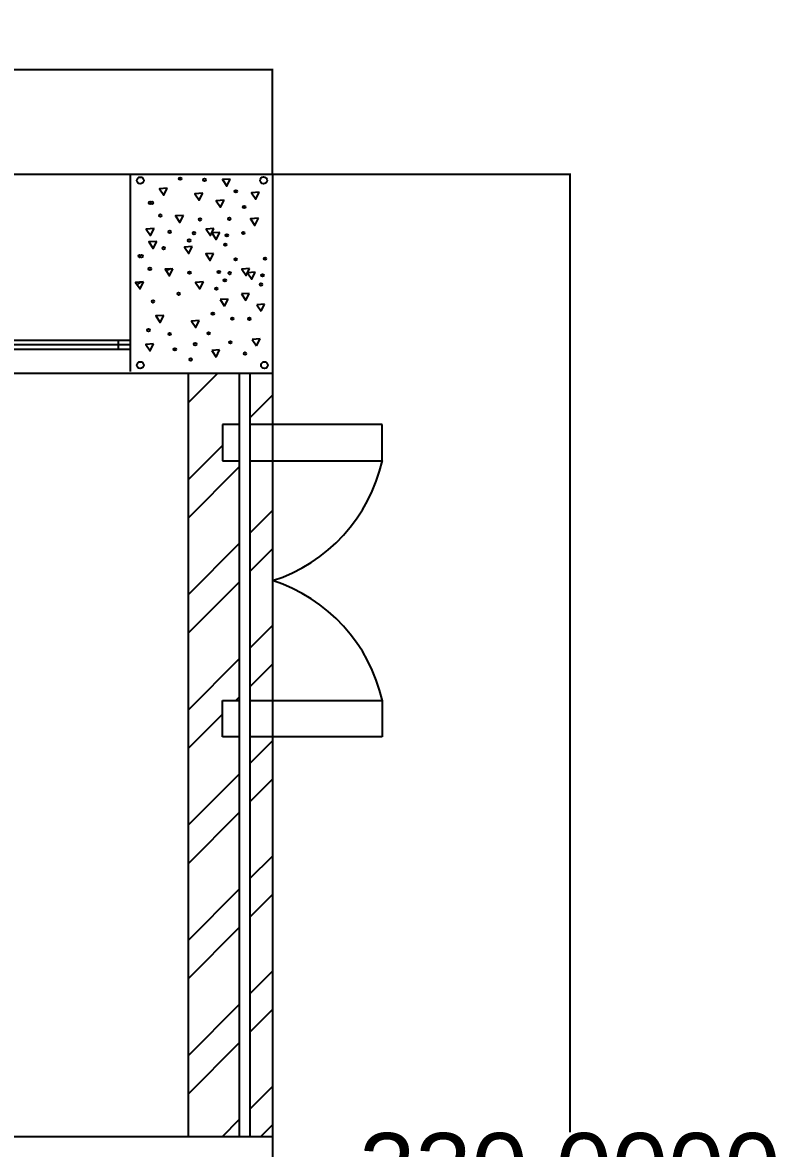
# Model space of a CAD drawing. Header units: inches. Extents: x 9 to 2198, y -380 to 182.
# Drawn here: x 749.8 to 874.7, y -140.5 to 46.1 of the extents above; entities that cross this region are included whole.
import ezdxf

# ---------------------------------------------------------------- set-up
doc = ezdxf.new("R2010")
doc.units = ezdxf.units.IN
doc.header["$MEASUREMENT"] = 0
doc.header["$PDMODE"] = 32
doc.header["$PDSIZE"] = -10
for name, color, linetype in [('beam', 50, 'Continuous'), ('dimensions', 230, 'Continuous'), ('outer wall', 10, 'Continuous'), ('pillar hatching', 40, 'Continuous')]:
    doc.layers.add(name, color=color, linetype=linetype)
doc.styles.get("Standard").update_dxf_attribs({"font": 'arial.ttf'})
doc.dimstyles.get("Standard").update_dxf_attribs({"dimtxt": 11.9795, "dimasz": 0.18, "dimexe": 0.18, "dimexo": 0.0625, "dimgap": 0.09, "dimtad": 0, "dimtih": 1, "dimtoh": 1, "dimdec": 4, "dimzin": 0, "dimdsep": 46, "dimtxsty": 'Standard', "dimcen": 0.09, "dimadec": 0, "dimazin": 0, "dimtfac": 1, "dimtdec": 4, "dimtofl": 0, "dimtmove": 0, "dimatfit": 3, "dimfxl": 1, "dimtolj": 1, "dimtzin": 0, "dimarcsym": 0})

# ---------------------------------------------------------------- blocks, each defined once
blk = doc.blocks.new('*D47')
at = {"layer": 'Defpoints', "color": 0, "transparency": 16777216}
for p in [(791.19, 38.21), (9.19, 20.94), (791.19, 20.94)]:
    blk.add_point(p, dxfattribs=at)
at = {"layer": 'dimensions', "color": 0, "lineweight": -2, "transparency": 16777216}
for p, q in [((9.19, 21.01), (9.19, 38.39)), ((9.37, 38.21), (366, 38.21)), ((791.01, 38.21), (434.39, 38.21)), ((791.19, 21.01), (791.19, 38.39))]:
    blk.add_line(p, q, dxfattribs=at)
at = {"layer": 'dimensions', "color": 0, "transparency": 16777216}
for points in [[(9.37, 38.24), (9.37, 38.18), (9.19, 38.21)], [(791.01, 38.24), (791.01, 38.18), (791.19, 38.21)]]:
    blk.add_solid(points, dxfattribs=at)
at = {"layer": 'dimensions', "color": 0, "transparency": 16777216, "insert": (400.19, 38.21), "char_height": 11.9795, "attachment_point": 5}
blk.add_mtext('\\A1;782.0000', dxfattribs=at)
blk = doc.blocks.new('*D48')
at = {"layer": 'Defpoints', "color": 0, "transparency": 16777216}
for p in [(791.19, 20.94), (791.19, -309.06), (840.46, -309.06)]:
    blk.add_point(p, dxfattribs=at)
at = {"layer": 'dimensions', "color": 0, "lineweight": -2, "transparency": 16777216}
for p, q in [((791.26, 20.94), (840.64, 20.94)), ((840.46, 20.76), (840.46, -137.85)), ((840.46, -308.88), (840.46, -150.27)), ((791.26, -309.06), (840.64, -309.06))]:
    blk.add_line(p, q, dxfattribs=at)
at = {"layer": 'dimensions', "color": 0, "transparency": 16777216}
for points in [[(840.43, 20.76), (840.49, 20.76), (840.46, 20.94)], [(840.43, -308.88), (840.49, -308.88), (840.46, -309.06)]]:
    blk.add_solid(points, dxfattribs=at)
at = {"layer": 'dimensions', "color": 0, "transparency": 16777216, "insert": (840.46, -144.06), "char_height": 11.9795, "attachment_point": 5}
blk.add_mtext('\\A1;330.0000', dxfattribs=at)

msp = doc.modelspace()

# ---------------------------------------------------------------- hatches: boundary and pattern name
at = {"layer": 'outer wall'}
h = msp.add_hatch(dxfattribs=at)
h.set_pattern_fill('ANSI32', color=256, scale=36)
h.set_pattern_definition([(45, (-659.076, -797.764), (-9.54594, 9.54594), []), (45, (-652.712, -797.764), (-9.54594, 9.54594), [])])
h.paths.add_polyline_path([(785.69477, -26.55658), (782.89156, -26.55658), (782.89156, -20.55658), (785.69477, -20.55658), (785.69477, -12.05658), (777.19477, -12.05658), (777.19477, -138.55658), (785.69477, -138.55658), (785.69477, -72.31212), (782.89156, -72.31212), (782.89156, -66.31212), (785.69477, -66.31212)])
h.paths.add_polyline_path([(791.19477, -149.55658), (777.19477, -149.55658), (777.19477, -276.05658), (791.19477, -276.05658)])
h.paths.add_polyline_path([(791.19477, -26.55658), (787.44477, -26.55658), (787.44477, -66.31212), (791.19477, -66.31212)])
h.paths.add_polyline_path([(791.19477, -12.05658), (787.44477, -12.05658), (787.44477, -20.55658), (791.19477, -20.55658)])
h.paths.add_polyline_path([(791.19477, -72.31212), (787.44477, -72.31212), (787.44477, -138.55658), (791.19477, -138.55658)])
h.paths.add_polyline_path([(20.19477, -26.50278), (16.94477, -26.50278), (16.94477, -87.13898), (20.19477, -87.13898)])
h.paths.add_polyline_path([(20.19477, -93.13898), (16.94477, -93.13898), (16.94477, -138.55658), (20.19477, -138.55658)])
h.paths.add_polyline_path([(20.19477, -12.05658), (16.94477, -12.05658), (16.94477, -20.50278), (20.19477, -20.50278)])

# ---------------------------------------------------------------- linework, layer by layer
at = {"layer": 'beam'}
msp.add_line((658.19477, -138.55658), (791.19477, -138.55658), dxfattribs=at)
at = {"layer": 'outer wall'}
for p, q in [((9.19477, 20.94342), (791.19477, 20.94342)), ((767.69006, -11.7734), (767.69006, 20.94342)), ((791.19477, 20.94342), (791.19477, -309.05658)), ((787.44477, -2.85349), (787.44477, -3.24064)), ((696.695, -6.55658), (767.695, -6.55658)), ((696.695, -7.30658), (767.695, -7.30658)), ((765.695, -8.05658), (765.695, -6.55658)), ((696.695, -8.05658), (767.695, -8.05658)), ((685.19006, -12.05658), (791.19477, -12.05658)), ((777.19477, -12.05658), (777.19477, -138.55658)), ((785.69477, -12.05658), (785.69477, -138.55658)), ((787.44477, -12.05658), (787.44477, -138.55658)), ((782.89156, -20.55658), (782.89156, -26.55658)), ((785.69477, -20.55658), (782.89156, -20.55658)), ((809.39156, -20.55658), (787.44477, -20.55658)), ((809.39156, -26.55658), (809.39156, -20.55658)), ((782.89156, -26.55658), (785.69477, -26.55658)), ((787.44477, -26.55658), (809.39156, -26.55658)), ((782.89156, -72.31212), (782.89156, -66.31212)), ((782.89156, -66.31212), (785.69477, -66.31212)), ((787.44477, -66.31212), (809.39156, -66.31212)), ((809.39156, -66.31212), (809.39156, -72.31212)), ((785.69477, -72.31212), (782.89156, -72.31212)), ((809.39156, -72.31212), (787.44477, -72.31212))]:
    msp.add_line(p, q, dxfattribs=at)
for centre, start, end in [((782.89156, -20.55658), 108.2932156, 110.1025816), ((782.89156, -20.55658), 119.6591643, 121.3453998), ((782.89156, -20.55658), 287.7895013, 347.2831269), ((782.89156, -72.31212), 12.7168731, 72.2104987)]:
    msp.add_arc(centre, 27.17724, start, end, dxfattribs=at)
at = {"layer": 'pillar hatching'}
for p, q in [((783.82655, 0.24643), (782.52581, 0.16771)), ((782.52581, 0.16771), (783.24435, -0.9194)), ((783.24435, -0.9194), (783.82655, 0.24643)), ((787.33727, 1.17407), (786.03653, 1.09535)), ((786.03653, 1.09535), (786.75507, 0.00824)), ((786.75507, 0.00824), (787.33727, 1.17407)), ((789.8736, -0.61637), (788.57287, -0.69509)), ((788.57287, -0.69509), (789.2914, -1.7822)), ((789.2914, -1.7822), (789.8736, -0.61637)), ((789.15372, -6.36841), (787.85298, -6.44712)), ((787.85298, -6.44712), (788.57152, -7.53423)), ((788.57152, -7.53423), (789.15372, -6.36841)), ((782.42728, -8.20008), (781.12654, -8.27879)), ((781.12654, -8.27879), (781.84508, -9.3659)), ((781.84508, -9.3659), (782.42728, -8.20008))]:
    msp.add_line(p, q, dxfattribs=at)
for points in [[(784.18791, 20.12381), (782.88717, 20.04509), (783.60571, 18.95798)], [(773.75494, 18.6112), (772.4542, 18.53249), (773.17274, 17.44538)], [(779.64452, 17.77087), (778.34378, 17.69215), (779.06232, 16.60504)], [(789.00974, 17.93393), (787.70901, 17.85521), (788.42754, 16.7681)], [(783.17826, 16.6186), (781.87753, 16.53988), (782.59607, 15.45277)], [(776.44731, 14.09759), (775.14658, 14.01887), (775.86512, 12.93176)], [(788.86576, 13.6199), (787.56503, 13.54119), (788.28357, 12.45408)], [(771.56737, 11.91272), (770.26664, 11.834), (770.98518, 10.74689)], [(781.49553, 11.91272), (780.1948, 11.834), (780.91333, 10.74689)], [(782.44383, 11.29412), (781.1431, 11.2154), (781.86164, 10.12829)], [(772.01086, 9.78151), (770.71013, 9.7028), (771.42867, 8.61569)], [(777.90045, 8.94117), (776.59971, 8.86246), (777.31825, 7.77535)], [(781.43419, 7.78891), (780.13346, 7.71019), (780.85199, 6.62308)], [(774.70324, 5.2679), (773.40251, 5.18918), (774.12105, 4.10207)], [(787.39861, 5.29788), (786.09787, 5.21916), (786.81641, 4.13205)], [(788.34691, 4.67928), (787.04618, 4.60056), (787.76472, 3.51345)], [(769.8233, 3.08303), (768.52257, 3.00431), (769.24111, 1.9172)], [(779.75146, 3.08303), (778.45072, 3.00431), (779.16926, 1.9172)], [(773.17222, -2.48579), (771.87149, -2.5645), (772.59003, -3.65161)], [(779.0618, -3.32613), (777.76107, -3.40484), (778.47961, -4.49195)], [(771.48948, -7.19167), (770.18875, -7.27039), (770.90729, -8.3575)]]:
    msp.add_lwpolyline(points, close=True, dxfattribs=at)
for centre, radius in [((769.28589, 19.89213), 0.56589), ((775.90168, 20.20106), 0.21161), ((779.92718, 19.98945), 0.21161), ((789.73019, 19.90669), 0.56589), ((785.11793, 18.08498), 0.21161), ((770.92281, 16.19033), 0.21161), ((771.24061, 16.18051), 0.21161), ((786.49541, 15.50324), 0.21161), ((772.61775, 14.07425), 0.21161), ((779.18563, 13.43942), 0.21161), ((784.05859, 13.54523), 0.21161), ((774.15761, 11.37137), 0.21161), ((778.18311, 11.15976), 0.21161), ((786.35144, 11.18921), 0.21161), ((777.38476, 9.9479), 0.21161), ((783.37386, 9.25529), 0.21161), ((783.63486, 10.79433), 0.21161), ((769.17874, 7.36063), 0.21161), ((769.49654, 7.35082), 0.21161), ((773.14742, 8.67825), 0.21161), ((785.08871, 6.82458), 0.21161), ((789.96167, 6.93039), 0.21161), ((770.87368, 5.24455), 0.21161), ((777.44156, 4.60973), 0.21161), ((782.31452, 4.71554), 0.21161), ((784.08618, 4.54492), 0.21161), ((789.53794, 4.17949), 0.21161), ((781.89079, 1.96464), 0.21161), ((783.28784, 3.33306), 0.21161), ((789.27694, 2.64045), 0.21161), ((771.40334, -0.15144), 0.21161), ((775.64069, 1.1182), 0.21161), ((781.31222, -2.18426), 0.21161), ((784.53522, -3.01201), 0.21161), ((787.35927, -3.04706), 0.21161), ((770.6579, -4.91648), 0.21161), ((774.15371, -5.5513), 0.21161), ((780.61566, -5.4455), 0.21161), ((778.39105, -7.24417), 0.21161), ((784.21742, -6.92675), 0.21161), ((775.00117, -8.09059), 0.21161), ((786.63939, -8.7991), 0.21161), ((769.28589, -10.71325), 0.56589), ((777.64952, -9.78345), 0.21161), ((789.86191, -10.71325), 0.56589)]:
    msp.add_circle(centre, radius, dxfattribs=at)

# ---------------------------------------------------------------- dimensions: what is measured, and where the dimension line sits
at = {"layer": 'dimensions'}
dim = msp.add_linear_dim(base=(791.19477, 38.21089), p1=(9.19477, 20.94342), p2=(791.19477, 20.94342), dimstyle='Standard', dxfattribs=at)
dim.commit()
dim.dimension.update_dxf_attribs({"geometry": '*D47', "text_midpoint": (400.19477, 38.21089)})
dim = msp.add_linear_dim(base=(840.45895, -309.05658), p1=(791.19477, 20.94342), p2=(791.19477, -309.05658), angle=90, dimstyle='Standard', dxfattribs=at)
dim.commit()
dim.dimension.update_dxf_attribs({"geometry": '*D48', "text_midpoint": (840.45895, -144.05658)})

doc.saveas('drawing.dxf')
